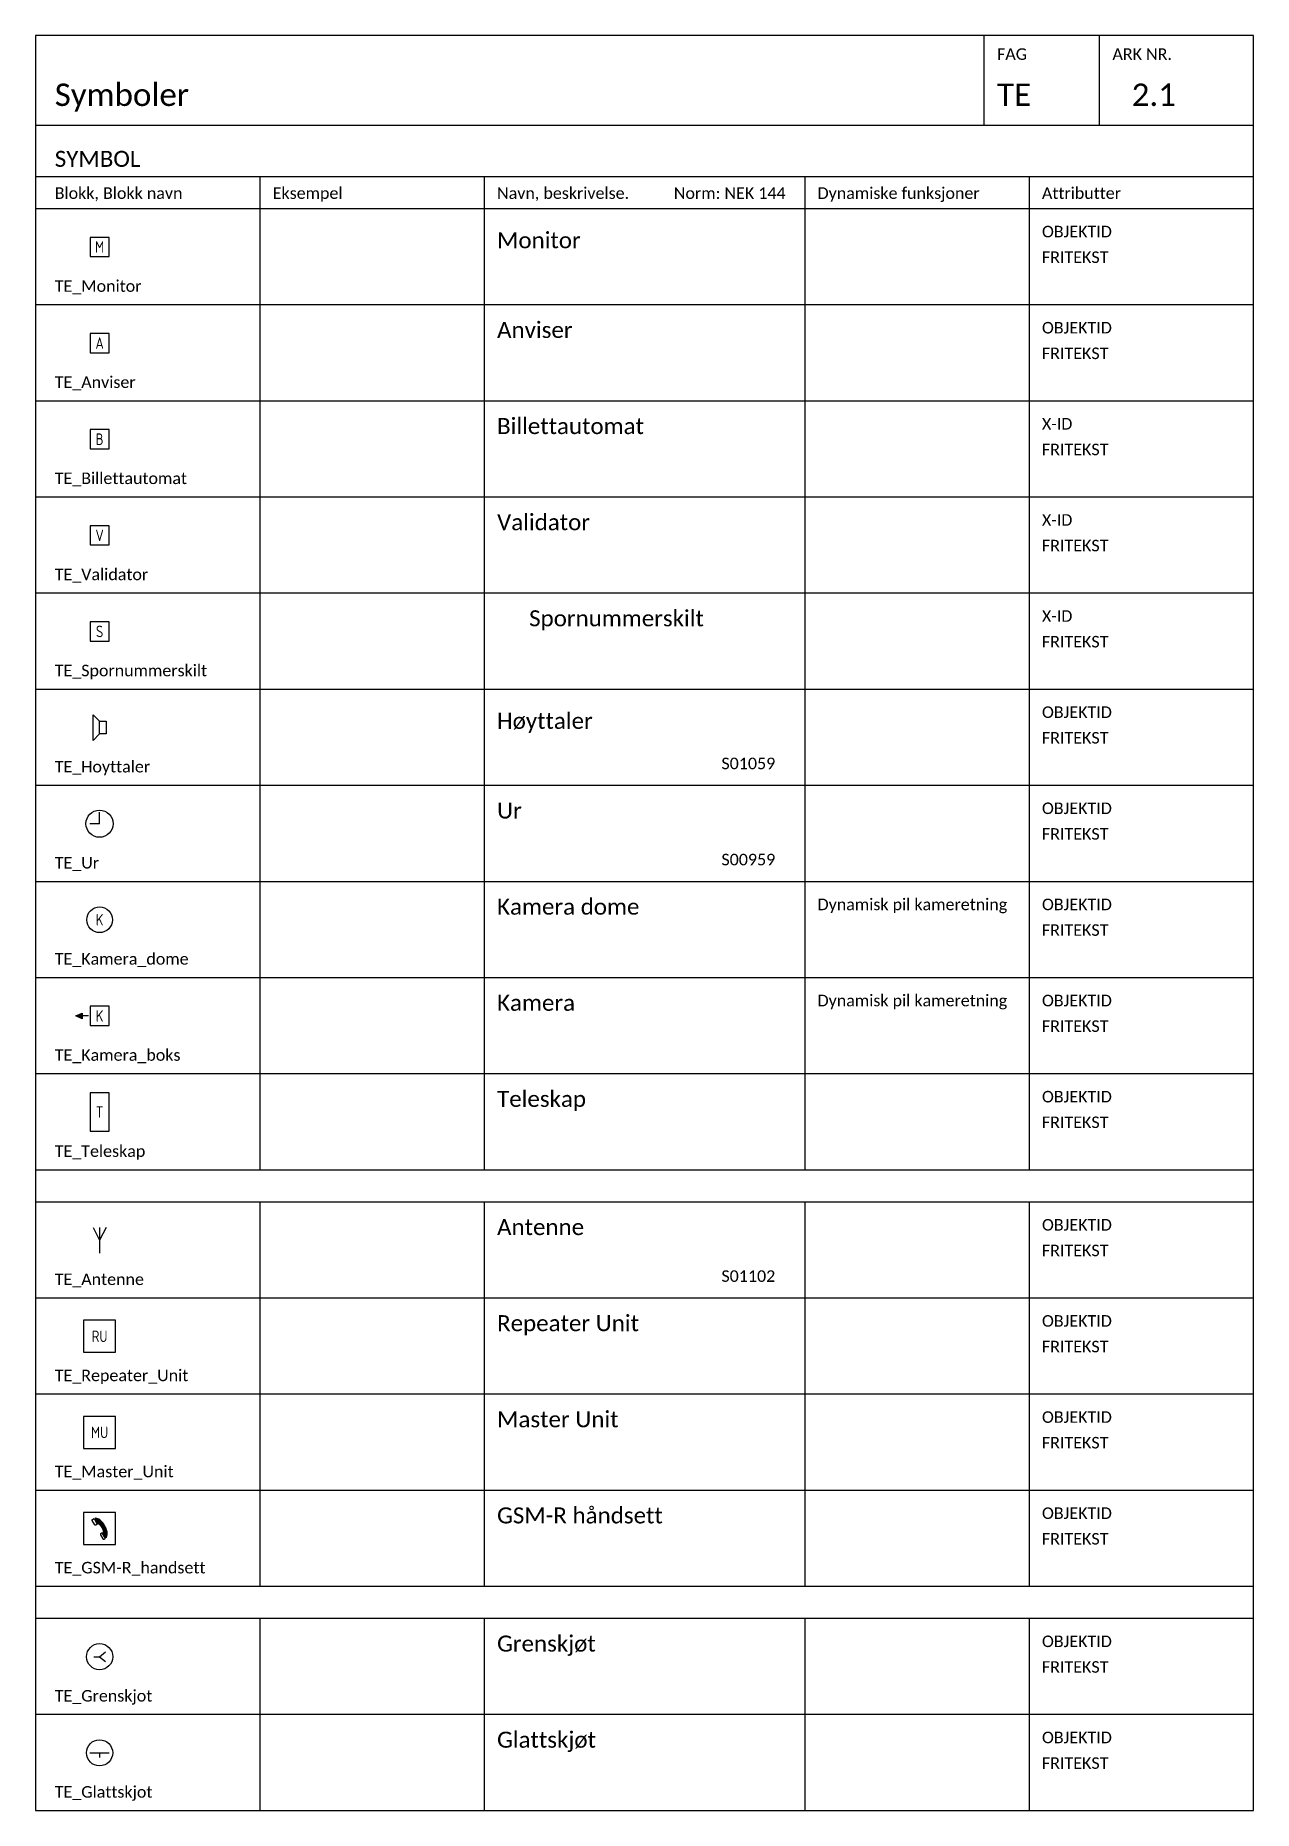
# Paper-space layout '2.1 Symboler' of a CAD drawing. Header units: metres, sheet in millimetres. Extents: x 0 to 190, y 0 to 277.
# The model-space entities are those that its viewports show. They can reach past a viewport. Long polylines and large blocks are cut down to what shows.
import ezdxf
from ezdxf.enums import TextEntityAlignment as Align

# ---------------------------------------------------------------- set-up
doc = ezdxf.new("R2010")
doc.units = ezdxf.units.M
for name, color, linetype in [('JBTTE_Antenne', 4, 'Continuous'), ('JBTTE_Anviser', 4, 'Continuous'), ('JBTTE_ATT_Fritekst', 4, 'Continuous'), ('JBTTE_ATT_ObjektID', 4, 'Continuous'), ('JBTTE_ATT_X-ID', 4, 'Continuous'), ('JBTTE_Billettautomat', 4, 'Continuous'), ('JBTTE_Glattskjot', 4, 'Continuous'), ('JBTTE_Grenskjot', 4, 'Continuous'), ('JBTTE_GSM-R handsett', 4, 'Continuous'), ('JBTTE_Hoyttaler', 4, 'Continuous'), ('JBTTE_Kamera_boks', 4, 'Continuous'), ('JBTTE_Kamera_dome', 4, 'Continuous'), ('JBTTE_Master unit', 4, 'Continuous'), ('JBTTE_Monitor', 4, 'Continuous'), ('JBTTE_Repeater unit', 4, 'Continuous'), ('JBTTE_Spornummerskilt', 4, 'Continuous'), ('JBTTE_Teleskap', 4, 'Continuous'), ('JBTTE_Ur', 4, 'Continuous'), ('JBTTE_Validator', 4, 'Continuous'), ('RAMME', 5, 'Continuous'), ('RAMME SYMBOLER', 4, 'Continuous'), ('RAMME TEKST', 7, 'Continuous')]:
    doc.layers.add(name, color=color, linetype=linetype)
doc.styles.add('Calibri', font='calibri.ttf')
doc.styles.add('ISO18', font='isocp.shx', dxfattribs={"width": 0.9, "height": 1.8})

# ---------------------------------------------------------------- blocks, each defined once
blk = doc.blocks.new('TE_Monitor')
blk.add_lwpolyline([(0, 1.5), (-3, 1.5), (-3, -1.5), (0, -1.5)], close=True)
at = {"style": 'ISO18', "width": 0.9}
blk.add_text('M', height=1.8, dxfattribs=at).set_placement((-1.5, 0), align=Align.MIDDLE_CENTER)
at = {"layer": 'JBTTE_ATT_Fritekst', "style": 'ISO18', "width": 0.9}
blk.add_attdef('FRITEKST', text='', height=1.8, dxfattribs=at).set_placement((1, -2), align=Align.TOP_LEFT)
at = {"layer": 'JBTTE_ATT_ObjektID', "style": 'ISO18', "width": 0.9}
blk.add_attdef('OBJEKTID', (1, -0.9), '', height=1.8, dxfattribs=at)
blk = doc.blocks.new('TE_Anviser')
blk.add_lwpolyline([(0, 1.5), (-3, 1.5), (-3, -1.5), (0, -1.5)], close=True)
at = {"style": 'ISO18', "width": 0.9}
blk.add_text('A', height=1.8, dxfattribs=at).set_placement((-1.5, 0), align=Align.MIDDLE_CENTER)
at = {"layer": 'JBTTE_ATT_Fritekst', "style": 'ISO18', "width": 0.9}
blk.add_attdef('FRITEKST', text='', height=1.8, dxfattribs=at).set_placement((1, -2), align=Align.TOP_LEFT)
at = {"layer": 'JBTTE_ATT_ObjektID', "style": 'ISO18', "width": 0.9}
blk.add_attdef('OBJEKTID', (1, -0.9), '', height=1.8, dxfattribs=at)
blk = doc.blocks.new('TE_Billettautomat')
blk.add_lwpolyline([(0, 1.5), (-3, 1.5), (-3, -1.5), (0, -1.5)], close=True)
at = {"style": 'ISO18', "width": 0.9}
blk.add_text('B', height=1.8, dxfattribs=at).set_placement((-1.5, 0), align=Align.MIDDLE_CENTER)
at = {"layer": 'JBTTE_ATT_Fritekst', "style": 'ISO18', "width": 0.9}
blk.add_attdef('FRITEKST', text='', height=1.8, dxfattribs=at).set_placement((1, -2), align=Align.TOP_LEFT)
at = {"layer": 'JBTTE_ATT_X-ID', "style": 'ISO18', "width": 0.9}
blk.add_attdef('X-ID', (1, -0.9), '', height=1.8, dxfattribs=at)
blk = doc.blocks.new('TE_Validator')
blk.add_lwpolyline([(0, 1.5), (-3, 1.5), (-3, -1.5), (0, -1.5)], close=True)
at = {"style": 'ISO18', "width": 0.9}
blk.add_text('V', height=1.8, dxfattribs=at).set_placement((-1.5, 0), align=Align.MIDDLE_CENTER)
at = {"layer": 'JBTTE_ATT_ObjektID', "style": 'ISO18', "width": 0.9}
blk.add_attdef('X-ID', (1, -0.9), '', height=1.8, dxfattribs=at)
at = {"layer": 'JBTTE_ATT_X-ID', "style": 'ISO18', "width": 0.9}
blk.add_attdef('FRITEKST', text='', height=1.8, dxfattribs=at).set_placement((1, -2), align=Align.TOP_LEFT)
blk = doc.blocks.new('TE_Spornummerskilt')
blk.add_lwpolyline([(0, 1.5), (-3, 1.5), (-3, -1.5), (0, -1.5)], close=True)
at = {"style": 'ISO18', "width": 0.9}
blk.add_text('S', height=1.8, dxfattribs=at).set_placement((-1.5, 0), align=Align.MIDDLE_CENTER)
at = {"layer": 'JBTTE_ATT_Fritekst', "style": 'ISO18', "width": 0.9}
blk.add_attdef('FRITEKST', text='', height=1.8, dxfattribs=at).set_placement((1, -2), align=Align.TOP_LEFT)
at = {"layer": 'JBTTE_ATT_ObjektID', "style": 'ISO18', "width": 0.9}
blk.add_attdef('X-ID', (1, -0.9), '', height=1.8, dxfattribs=at)
blk = doc.blocks.new('TE_Ur')
for q in [(-3.625, 0), (-2.125, 1.8)]:
    blk.add_line((-2.125, 0), q)
blk.add_circle((-2.125, 0), 2.125)
at = {"layer": 'JBTTE_ATT_Fritekst', "style": 'ISO18', "width": 0.9}
blk.add_attdef('FRITEKST', text='', height=1.8, dxfattribs=at).set_placement((1, -2), align=Align.TOP_LEFT)
at = {"layer": 'JBTTE_ATT_ObjektID', "style": 'ISO18', "width": 0.9}
blk.add_attdef('OBJEKTID', (1, -0.9), '', height=1.8, dxfattribs=at)
blk = doc.blocks.new('*U20')
blk.add_circle((-2, 0), 2)
at = {"style": 'ISO18', "width": 0.9}
blk.add_text('K', height=1.8, dxfattribs=at).set_placement((-2, 0), align=Align.MIDDLE_CENTER)
at = {"layer": 'JBTTE_ATT_Fritekst', "style": 'ISO18', "width": 0.9}
blk.add_attdef('FRITEKST', text='', height=1.8, dxfattribs=at).set_placement((1, -2), align=Align.TOP_LEFT)
at = {"layer": 'JBTTE_ATT_ObjektID', "style": 'ISO18', "width": 0.9}
blk.add_attdef('OBJEKTID', (1, -0.9), '', height=1.8, dxfattribs=at)
blk = doc.blocks.new('*U19')
h = blk.add_hatch(color=256)
h.dxf.hatch_style = 1
h.paths.add_polyline_path([(-4.22, 0.45), (-4.22, -0.45), (-5.22, 0)])
blk.add_line((-3.22, 0), (-4.22, 0))
for points in [[(-4.22, 0.45), (-4.22, -0.45), (-5.22, 0)], [(0, 1.5), (-3, 1.5), (-3, -1.5), (0, -1.5)]]:
    blk.add_lwpolyline(points, close=True)
at = {"style": 'ISO18', "width": 0.9}
blk.add_text('K', height=1.8, dxfattribs=at).set_placement((-1.5, 0), align=Align.MIDDLE_CENTER)
at = {"layer": 'JBTTE_ATT_Fritekst', "style": 'ISO18', "width": 0.9}
blk.add_attdef('FRITEKST', text='', height=1.8, dxfattribs=at).set_placement((1, -2), align=Align.TOP_LEFT)
at = {"layer": 'JBTTE_ATT_ObjektID', "style": 'ISO18', "width": 0.9}
blk.add_attdef('OBJEKTID', (1, -0.9), '', height=1.8, dxfattribs=at)
blk = doc.blocks.new('TE_Teleskap')
blk.add_lwpolyline([(0, 3), (-3, 3), (-3, -3), (0, -3)], close=True)
at = {"style": 'ISO18', "width": 0.9}
blk.add_text('T', height=1.8, dxfattribs=at).set_placement((-1.5, 0), align=Align.MIDDLE_CENTER)
at = {"layer": 'JBTTE_ATT_Fritekst', "style": 'ISO18', "width": 0.9}
blk.add_attdef('FRITEKST', text='', height=1.8, dxfattribs=at).set_placement((1, -2), align=Align.TOP_LEFT)
at = {"layer": 'JBTTE_ATT_ObjektID', "style": 'ISO18', "width": 0.9}
blk.add_attdef('OBJEKTID', (1, -0.9), '', height=1.8, dxfattribs=at)
blk = doc.blocks.new('TE_Antenne')
for p, q in [((-1, 2), (0, 0)), ((0, 2), (0, -2)), ((1, 2), (0, 0))]:
    blk.add_line(p, q)
at = {"layer": 'JBTTE_ATT_Fritekst', "style": 'ISO18', "width": 0.9}
blk.add_attdef('FRITEKST', text='', height=1.8, dxfattribs=at).set_placement((1, -2), align=Align.TOP_LEFT)
at = {"layer": 'JBTTE_ATT_ObjektID', "style": 'ISO18', "width": 0.9}
blk.add_attdef('OBJEKTID', (1, -0.9), '', height=1.8, dxfattribs=at)
blk = doc.blocks.new('TE_Repeater_Unit')
blk.add_lwpolyline([(-5, -2.5), (0, -2.5), (0, 2.5), (-5, 2.5)], close=True)
at = {"style": 'ISO18', "width": 0.9}
blk.add_text('RU', height=1.8, dxfattribs=at).set_placement((-2.5, 0), align=Align.MIDDLE_CENTER)
at = {"layer": 'JBTTE_ATT_Fritekst', "style": 'ISO18', "width": 0.9}
blk.add_attdef('FRITEKST', text='', height=1.8, dxfattribs=at).set_placement((1, -2), align=Align.TOP_LEFT)
at = {"layer": 'JBTTE_ATT_ObjektID', "style": 'ISO18', "width": 0.9}
blk.add_attdef('OBJEKTID', (1, -0.9), '', height=1.8, dxfattribs=at)
blk = doc.blocks.new('TE_Master_unit')
blk.add_lwpolyline([(-5, -2.5), (0, -2.5), (0, 2.5), (-5, 2.5)], close=True)
at = {"style": 'ISO18', "width": 0.9}
blk.add_text('MU', height=1.8, dxfattribs=at).set_placement((-2.5, 0), align=Align.MIDDLE_CENTER)
at = {"layer": 'JBTTE_ATT_Fritekst', "style": 'ISO18', "width": 0.9}
blk.add_attdef('FRITEKST', text='', height=1.8, dxfattribs=at).set_placement((1, -2), align=Align.TOP_LEFT)
at = {"layer": 'JBTTE_ATT_ObjektID', "style": 'ISO18', "width": 0.9}
blk.add_attdef('OBJEKTID', (1, -0.9), '', height=1.8, dxfattribs=at)
blk = doc.blocks.new('TE_Hoyttaler')
blk.add_line((-1, -1), (-1, 1))
blk.add_lwpolyline([(-2, 2), (-1, 1), (0, 1), (0, -1), (-1, -1), (-2, -2)], close=True)
at = {"layer": 'JBTTE_ATT_Fritekst', "style": 'ISO18', "width": 0.9}
blk.add_attdef('FRITEKST', text='', height=1.8, dxfattribs=at).set_placement((1, -2), align=Align.TOP_LEFT)
at = {"layer": 'JBTTE_ATT_ObjektID', "style": 'ISO18', "width": 0.9}
blk.add_attdef('OBJEKTID', (1, -0.9), '', height=1.8, dxfattribs=at)
blk = doc.blocks.new('TE_GSM-R_handsett')
h = blk.add_hatch(color=4)
h.dxf.hatch_style = 1
edge = h.paths.add_edge_path()
edge.add_arc((-4.55, -1.17), 2.74, 15.0193, 29.7935, ccw=False)
edge.add_arc((-2.07, -0.5), 0.166, -52.0199, 12.2583, ccw=False)
edge.add_line((-1.96, -0.63), (-1.5, -1.43))
edge.add_arc((-1.67, -1.22), 0.27, 307.9017, 311.7303)
edge.add_arc((-2.01, -0.99), 0.684, 320.2987, 344.1616)
edge.add_arc((-2.7, -0.81), 1.39, 344.7838, 372.9246)
edge.add_arc((-4.81, -1.34), 3.57, 13.6544, 30.0457)
edge.add_arc((-4.82, -1.33), 3.57, 29.9543, 46.3456)
edge.add_arc((-3.3, 0.23), 1.39, 47.0754, 75.2162)
edge.add_arc((-3.11, 0.91), 0.684, 75.8384, 99.7013)
edge.add_arc((-3.14, 1.33), 0.27, 108.2697, 112.0983)
edge.add_line((-3.24, 1.58), (-2.78, 0.78))
edge.add_arc((-2.71, 0.62), 0.166, 47.7417, 112.0199, ccw=False)
edge.add_arc((-4.54, -1.19), 2.74, 30.2065, 44.9807, ccw=False)
blk.add_lwpolyline([(-5, -2.5), (0, -2.5), (0, 2.5), (-5, 2.5)], close=True)
at = {"color": 4}
for points in [[(-3.26, 0.6), (-3.64, 1.26, -0.439687), (-3.6, 1.43), (-3.36, 1.56), (-2.86, 0.69), (-3.09, 0.55, -0.439687)], [(-2.17, 0.19, -0.064554), (-1.9, -0.46, -0.28806), (-1.96, -0.63), (-1.5, -1.43, 0.016707), (-1.49, -1.42, 0.104499), (-1.35, -1.17, 0.123408), (-1.34, -0.49, 0.071643), (-1.72, 0.45, 0.071643), (-2.35, 1.25, 0.123408), (-2.94, 1.58, 0.104499), (-3.22, 1.59, 0.016707), (-3.24, 1.58), (-2.78, 0.78, -0.28806), (-2.6, 0.75, -0.064554)], [(-2.36, -0.96), (-1.98, -1.62, 0.439687), (-1.81, -1.66), (-1.58, -1.53), (-2.08, -0.65), (-2.32, -0.79, 0.439687)]]:
    blk.add_lwpolyline(points, format="xyb", close=True, dxfattribs=at)
at = {"layer": 'JBTTE_ATT_Fritekst', "style": 'ISO18', "width": 0.9}
blk.add_attdef('FRITEKST', text='', height=1.8, dxfattribs=at).set_placement((1, -2), align=Align.TOP_LEFT)
at = {"layer": 'JBTTE_ATT_X-ID', "style": 'ISO18', "width": 0.9}
blk.add_attdef('OBJEKTID', (1, -0.9), '', height=1.8, dxfattribs=at)
blk = doc.blocks.new('TE_Grenskjot')
for p, q in [((-2.96, 0), (-2.04, 0)), ((-2.04, 0), (-1.12, 0.76)), ((-2.04, 0), (-1.12, -0.76))]:
    blk.add_line(p, q)
blk.add_circle((-2.04, 0), 2.04)
at = {"layer": 'JBTTE_ATT_Fritekst', "style": 'ISO18', "width": 0.9}
blk.add_attdef('FRITEKST', text='', height=1.8, dxfattribs=at).set_placement((1, -2), align=Align.TOP_LEFT)
at = {"layer": 'JBTTE_ATT_ObjektID', "style": 'ISO18', "width": 0.9}
blk.add_attdef('OBJEKTID', (1, -0.9), '', height=1.8, dxfattribs=at)
blk = doc.blocks.new('TE_Glattskjot')
for p, q in [((-3.5412, 0), (-0.5412, 0)), ((-2.0412, 0), (-2.0412, -0.75))]:
    blk.add_line(p, q)
blk.add_circle((-2.0412, 0), 2.0412)
at = {"layer": 'JBTTE_ATT_Fritekst', "style": 'ISO18', "width": 0.9}
blk.add_attdef('FRITEKST', text='', height=1.8, dxfattribs=at).set_placement((1, -2), align=Align.TOP_LEFT)
at = {"layer": 'JBTTE_ATT_ObjektID', "style": 'ISO18', "width": 0.9}
blk.add_attdef('OBJEKTID', (1, -0.9), '', height=1.8, dxfattribs=at)

msp = doc.modelspace()

# ---------------------------------------------------------------- linework, layer by layer
msp.add_line((0, -55), (0, -55))
at = {"layer": 'RAMME'}
msp.add_line((0, -44), (190, -44), dxfattribs=at)
msp.add_lwpolyline([(0, -307), (190, -307), (190, -30), (0, -30)], close=True, dxfattribs=at)
at = {"layer": 'RAMME SYMBOLER'}
for p, q in [((148, -44), (148, -30)), ((166, -44), (166, -30)), ((0, -52), (190, -52)), ((35, -52), (35, -207)), ((70, -52), (70, -207)), ((120, -52), (120, -207)), ((155, -52), (155, -207)), ((0, -57), (190, -57)), ((0, -72), (190, -72)), ((0, -87), (190, -87)), ((0, -102), (190, -102)), ((0, -117), (190, -117)), ((0, -132), (190, -132)), ((0, -147), (190, -147)), ((0, -162), (190, -162)), ((0, -177), (190, -177)), ((0, -192), (190, -192)), ((0, -207), (190, -207)), ((0, -212), (190, -212)), ((35, -212), (35, -272)), ((70, -212), (70, -272)), ((120, -212), (120, -272)), ((155, -212), (155, -272)), ((0, -227), (190, -227)), ((0, -242), (190, -242)), ((0, -257), (190, -257)), ((0, -272), (190, -272)), ((0, -277), (190, -277)), ((35, -277), (35, -307)), ((70, -277), (70, -307)), ((120, -277), (120, -307)), ((155, -277), (155, -307)), ((190, -292), (0, -292))]:
    msp.add_line(p, q, dxfattribs=at)

# ---------------------------------------------------------------- block references
at = {"layer": 'JBTTE_Antenne'}
msp.add_blockref('TE_Antenne', (10, -218), dxfattribs=at)
at = {"layer": 'JBTTE_Anviser'}
msp.add_blockref('TE_Anviser', (11.5, -78), dxfattribs=at)
at = {"layer": 'JBTTE_Billettautomat'}
msp.add_blockref('TE_Billettautomat', (11.5, -93), dxfattribs=at)
at = {"layer": 'JBTTE_Glattskjot'}
msp.add_blockref('TE_Glattskjot', (12.04, -298), dxfattribs=at)
at = {"layer": 'JBTTE_Grenskjot'}
msp.add_blockref('TE_Grenskjot', (12.04, -283), dxfattribs=at)
at = {"layer": 'JBTTE_GSM-R handsett'}
msp.add_blockref('TE_GSM-R_handsett', (12.5, -263), dxfattribs=at)
at = {"layer": 'JBTTE_Hoyttaler'}
msp.add_blockref('TE_Hoyttaler', (11, -138), dxfattribs=at)
at = {"layer": 'JBTTE_Kamera_boks'}
msp.add_blockref('*U19', (11.5, -183), dxfattribs=at)
at = {"layer": 'JBTTE_Kamera_dome'}
msp.add_blockref('*U20', (12, -168), dxfattribs=at)
at = {"layer": 'JBTTE_Master unit'}
msp.add_blockref('TE_Master_unit', (12.5, -248), dxfattribs=at)
at = {"layer": 'JBTTE_Monitor'}
msp.add_blockref('TE_Monitor', (11.5, -63), dxfattribs=at)
at = {"layer": 'JBTTE_Repeater unit'}
msp.add_blockref('TE_Repeater_Unit', (12.5, -233), dxfattribs=at)
at = {"layer": 'JBTTE_Spornummerskilt'}
msp.add_blockref('TE_Spornummerskilt', (11.5, -123), dxfattribs=at)
at = {"layer": 'JBTTE_Teleskap'}
msp.add_blockref('TE_Teleskap', (11.5, -198), dxfattribs=at)
at = {"layer": 'JBTTE_Ur'}
msp.add_blockref('TE_Ur', (12.12, -153), dxfattribs=at)
at = {"layer": 'JBTTE_Validator'}
msp.add_blockref('TE_Validator', (11.5, -108), dxfattribs=at)

# ---------------------------------------------------------------- texts
at = {"layer": 'RAMME TEKST', "linetype": 'ByBlock', "style": 'Calibri'}
for s, height, p in [('FAG', 1.8, (150, -33.8)), ('ARK NR.', 1.8, (168, -33.8)), ('Symboler', 3.5, (3, -41)), ('TE', 3.5, (150, -41)), ('2.1', 3.5, (171, -41)), ('SYMBOL', 2.5, (3, -50.5)), ('Blokk, Blokk navn', 1.8, (3, -55.5)), ('Eksempel', 1.8, (37, -55.5)), ('Navn, beskrivelse.           Norm: NEK 144', 1.8, (72, -55.5)), ('Dynamiske funksjoner', 1.8, (122, -55.5)), ('Attributter', 1.8, (157, -55.5)), ('Monitor', 2.5, (72, -63.2)), ('OBJEKTID', 1.8, (157, -61.5)), ('FRITEKST', 1.8, (157, -65.5)), ('TE_Monitor', 1.8, (3, -70)), ('Anviser', 2.5, (72, -77.2)), ('OBJEKTID', 1.8, (157, -76.5)), ('FRITEKST', 1.8, (157, -80.5)), ('TE_Anviser', 1.8, (3, -85)), ('Billettautomat', 2.5, (72, -92.2)), ('X-ID', 1.8, (157, -91.5)), ('FRITEKST', 1.8, (157, -95.5)), ('TE_Billettautomat', 1.8, (3, -100)), ('Validator', 2.5, (72, -107.2)), ('X-ID', 1.8, (157, -106.5)), ('FRITEKST', 1.8, (157, -110.5)), ('TE_Validator', 1.8, (3, -115)), ('Spornummerskilt', 2.5, (77, -122.2)), ('X-ID', 1.8, (157, -121.5)), ('FRITEKST', 1.8, (157, -125.5)), ('TE_Spornummerskilt', 1.8, (3, -130)), ('Høyttaler', 2.5, (72, -138.2)), ('OBJEKTID', 1.8, (157, -136.5)), ('FRITEKST', 1.8, (157, -140.5)), ('TE_Hoyttaler', 1.8, (3, -145)), ('S01059', 1.8, (107, -144.5)), ('Ur', 2.5, (72, -152.2)), ('OBJEKTID', 1.8, (157, -151.5)), ('FRITEKST', 1.8, (157, -155.5)), ('S00959', 1.8, (107, -159.5)), ('TE_Ur', 1.8, (3, -160)), ('Kamera dome', 2.5, (72, -167.2)), ('Dynamisk pil kameretning', 1.8, (122, -166.5)), ('OBJEKTID', 1.8, (157, -166.5)), ('FRITEKST', 1.8, (157, -170.5)), ('TE_Kamera_dome', 1.8, (3, -175)), ('Kamera', 2.5, (72, -182.2)), ('Dynamisk pil kameretning', 1.8, (122, -181.5)), ('OBJEKTID', 1.8, (157, -181.5)), ('FRITEKST', 1.8, (157, -185.5)), ('TE_Kamera_boks', 1.8, (3, -190)), ('Teleskap', 2.5, (72, -197.2)), ('OBJEKTID', 1.8, (157, -196.5)), ('FRITEKST', 1.8, (157, -200.5)), ('TE_Teleskap', 1.8, (3, -205)), ('Antenne', 2.5, (72, -217.2)), ('OBJEKTID', 1.8, (157, -216.5)), ('FRITEKST', 1.8, (157, -220.5)), ('TE_Antenne', 1.8, (3, -225)), ('S01102', 1.8, (107, -224.5)), ('Repeater Unit', 2.5, (72, -232.2)), ('OBJEKTID', 1.8, (157, -231.5)), ('FRITEKST', 1.8, (157, -235.5)), ('TE_Repeater_Unit', 1.8, (3, -240)), ('Master Unit', 2.5, (72, -247.2)), ('OBJEKTID', 1.8, (157, -246.5)), ('FRITEKST', 1.8, (157, -250.5)), ('TE_Master_Unit', 1.8, (3, -255)), ('GSM-R håndsett', 2.5, (72, -262.2)), ('OBJEKTID', 1.8, (157, -261.5)), ('FRITEKST', 1.8, (157, -265.5)), ('TE_GSM-R_handsett', 1.8, (3, -270)), ('Grenskjøt', 2.5, (72, -282.2)), ('OBJEKTID', 1.8, (157, -281.5)), ('FRITEKST', 1.8, (157, -285.5)), ('TE_Grenskjot', 1.8, (3, -290)), ('Glattskjøt', 2.5, (72, -297.2)), ('OBJEKTID', 1.8, (157, -296.5)), ('FRITEKST', 1.8, (157, -300.5)), ('TE_Glattskjot', 1.8, (3, -305))]:
    msp.add_text(s, height=height, dxfattribs=at).set_placement(p)

psp = doc.layouts.new('2.1 Symboler')

# ---------------------------------------------------------------- viewports
at = {"layer": 'RAMME', "view_target_point": (95, -168.5)}
psp.add_viewport(center=(95, 138.5), size=(190, 277), view_center_point=(0, 0), view_height=277, dxfattribs=at)

doc.saveas('drawing.dxf')
